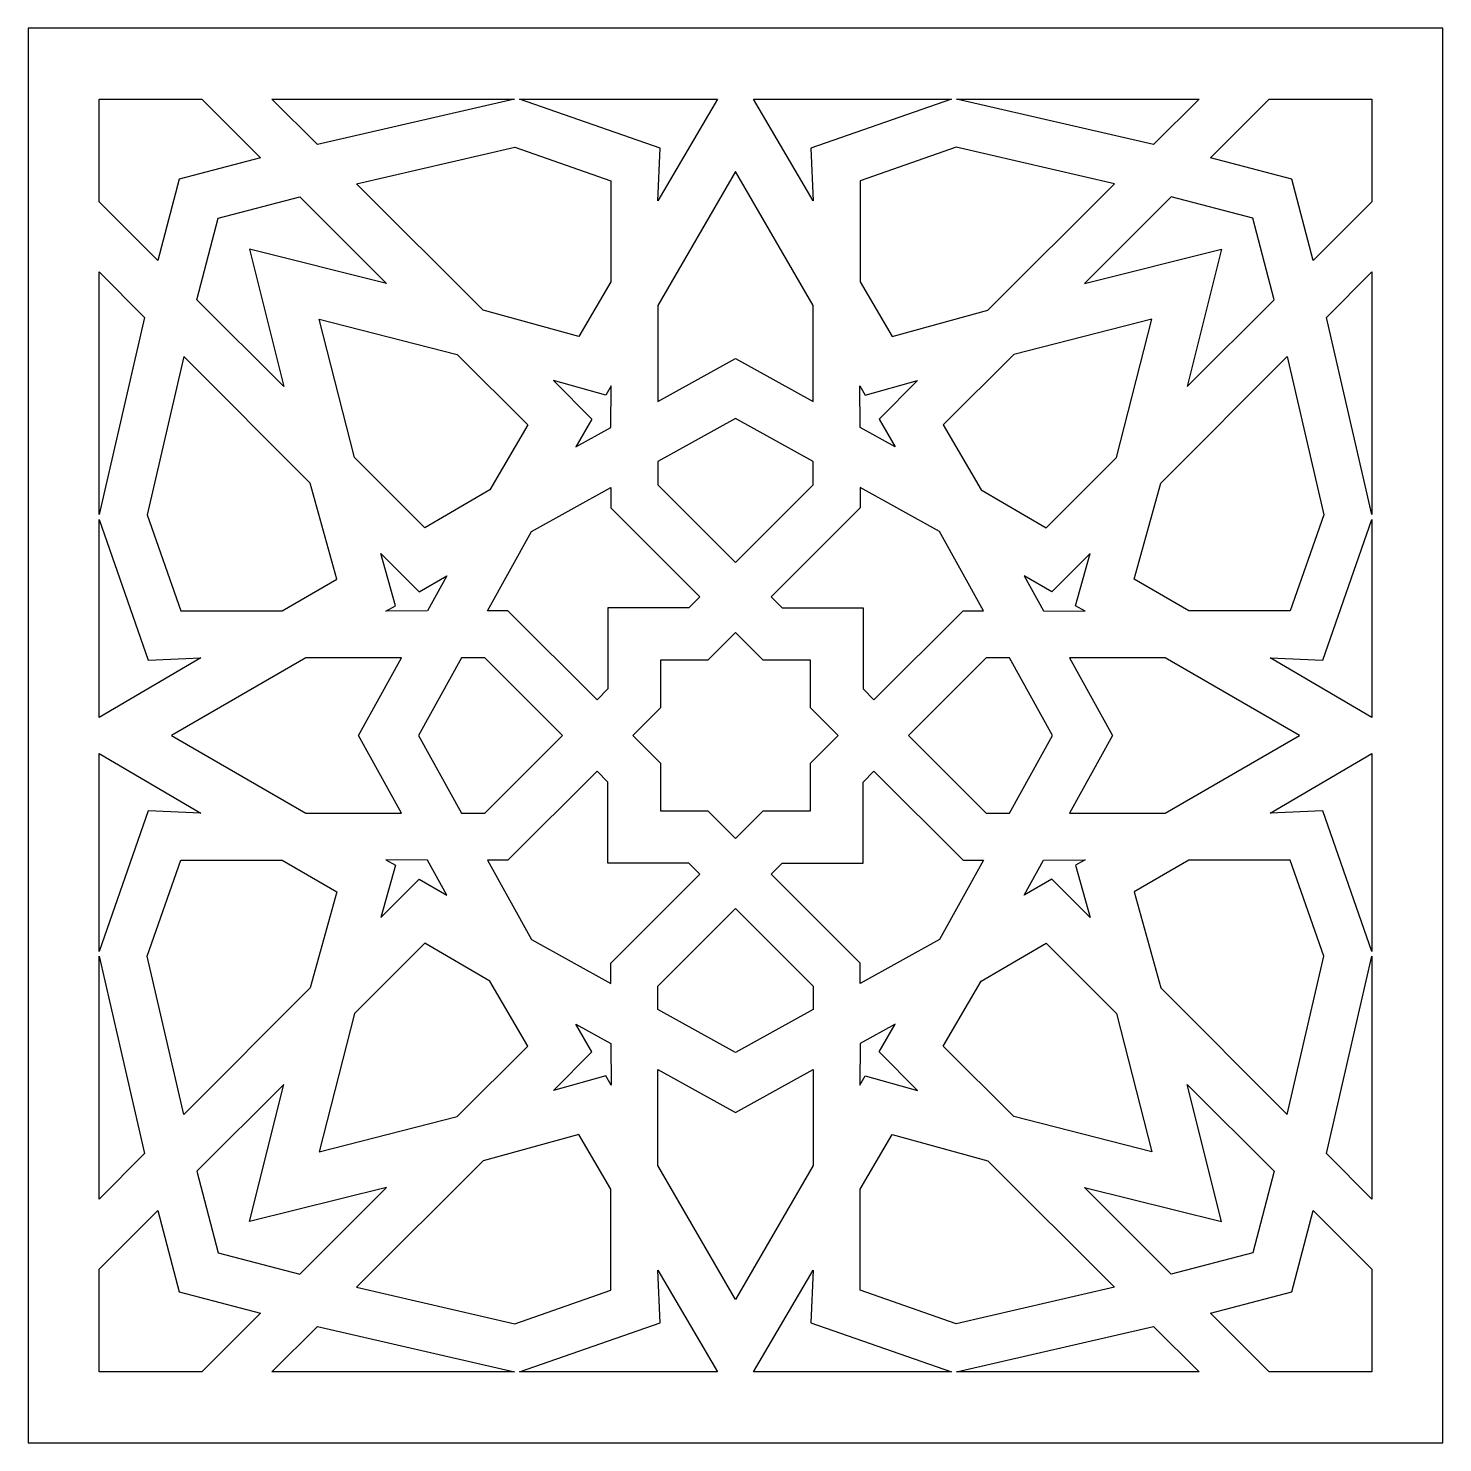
# Model space of a CAD drawing. Extents: x -24 to 26, y -118.9 to -68.9.
import ezdxf

# ---------------------------------------------------------------- set-up
doc = ezdxf.new("R2010")
doc.units = 0
doc.header["$MEASUREMENT"] = 0
doc.layers.add('LAYER_1', color=18, linetype='CONTINUOUS')

msp = doc.modelspace()

# ---------------------------------------------------------------- linework, layer by layer
at = {"layer": 'LAYER_1'}
for points in [[(-24.0193, -118.8715), (25.9807, -118.8715), (25.9807, -68.8715), (-24.0193, -68.8715)], [(-21.5193, -71.3713), (-17.8848, -71.3713), (-15.8091, -73.4466), (-18.689, -74.2015), (-19.4436, -77.0849), (-21.5193, -75.0097)], [(-15.4123, -71.3713), (-6.8271, -71.3713), (-13.8006, -72.9828)], [(-6.6525, -71.3713), (0.3437, -71.3713), (-1.7692, -74.9753), (-1.6865, -73.111)], [(1.6177, -71.3713), (8.6139, -71.3713), (3.6479, -73.111), (3.7306, -74.9753)], [(8.7885, -71.3713), (17.3737, -71.3713), (15.762, -72.9828)], [(19.8462, -71.3713), (23.4807, -71.3713), (23.4807, -75.0097), (21.405, -77.0849), (20.6504, -74.2015), (17.7705, -73.4466)], [(-12.4156, -74.3676), (-6.8159, -73.0743), (-3.4304, -74.2602), (-3.4304, -77.8389), (-4.5517, -79.7717), (-7.9444, -78.8379)], [(14.377, -74.3676), (8.7773, -73.0743), (5.3918, -74.2602), (5.3918, -77.8389), (6.5131, -79.7717), (9.9058, -78.8379)], [(0.9807, -80.5442), (3.7306, -82.0638), (3.7306, -78.6762), (0.9807, -73.9359), (-1.7692, -78.6762), (-1.7692, -82.0638)], [(-17.3103, -75.5784), (-14.424, -74.8314), (-11.3562, -77.8987), (-16.2031, -76.6851), (-14.9907, -81.5369), (-18.0586, -78.4696)], [(19.2717, -75.5784), (16.3854, -74.8314), (13.3176, -77.8987), (18.1645, -76.6851), (16.9521, -81.5369), (20.02, -78.4696)], [(-21.5193, -86.065), (-21.5193, -77.4816), (-19.9076, -79.0931)], [(23.4807, -77.4816), (23.4807, -86.065), (21.869, -79.0931)], [(-13.7345, -79.1533), (-8.8539, -80.4004), (-6.3618, -82.892), (-7.7036, -85.1856), (-9.9964, -86.5302), (-12.4884, -84.0386)], [(15.6959, -79.1533), (10.8153, -80.4004), (8.3232, -82.892), (9.665, -85.1856), (11.9578, -86.5302), (14.4498, -84.0386)], [(-18.5225, -80.4777), (-19.816, -86.0763), (-18.6298, -89.4612), (-15.0505, -89.4612), (-13.1173, -88.3401), (-14.0514, -84.948)], [(20.4839, -80.4777), (21.7774, -86.0763), (20.5912, -89.4612), (17.0119, -89.4612), (15.0787, -88.3401), (16.0128, -84.948)], [(-5.4542, -81.3274), (-4.0954, -82.6861), (-4.6616, -83.662), (-3.4304, -82.9817), (-3.4155, -81.5139), (-3.6073, -81.8447)], [(7.4156, -81.3274), (6.0568, -82.6861), (6.623, -83.662), (5.3918, -82.9817), (5.3769, -81.5139), (5.5687, -81.8447)], [(0.9807, -87.7561), (1.003, -87.7339), (3.7306, -85.0119), (3.7306, -84.1853), (0.9807, -82.6657), (-1.7692, -84.1853), (-1.7692, -85.0119), (0.9584, -87.7339)], [(-6.2291, -86.6605), (-3.4304, -85.1033), (-3.4304, -85.823), (-0.2804, -88.9723), (-0.6649, -89.3567), (-3.5334, -89.3567), (-3.5303, -89.3598), (-3.5303, -92.2261), (-3.9148, -92.6105), (-7.0649, -89.4612), (-7.7847, -89.4612)], [(8.1905, -86.6605), (5.3918, -85.1033), (5.3918, -85.823), (2.2418, -88.9723), (2.6263, -89.3567), (5.4948, -89.3567), (5.4917, -89.3598), (5.4917, -92.2261), (5.8762, -92.6105), (9.0263, -89.4612), (9.7461, -89.4612)], [(-21.5193, -93.2344), (-21.5193, -86.2396), (-19.7794, -91.2047), (-17.9146, -91.122)], [(23.4807, -86.2396), (23.4807, -93.2344), (19.876, -91.122), (21.7408, -91.2047)], [(-11.5612, -87.4377), (-10.2023, -88.7962), (-9.2262, -88.2301), (-9.9067, -89.4612), (-11.3747, -89.476), (-11.0439, -89.2842)], [(13.5226, -87.4377), (12.1637, -88.7962), (11.1876, -88.2301), (11.8681, -89.4612), (13.3361, -89.476), (13.0053, -89.2842)], [(4.6151, -93.8713), (3.6345, -92.8909), (3.6345, -91.2137), (1.9614, -91.2137), (0.9807, -90.2331), (0, -91.2137), (-1.6731, -91.2137), (-1.6731, -92.8909), (-2.6537, -93.8713), (-1.6731, -94.8517), (-1.6731, -96.5291), (0, -96.5291), (0.9807, -97.5095), (1.9614, -96.5291), (3.6345, -96.5291), (3.6345, -94.8517)], [(-12.3446, -93.8713), (-10.8248, -91.122), (-14.213, -91.122), (-18.9542, -93.8713), (-14.213, -96.6207), (-10.8248, -96.6207)], [(-5.1313, -93.8713), (-5.1536, -93.849), (-7.8761, -91.122), (-8.7028, -91.122), (-10.2227, -93.8713), (-8.7028, -96.6207), (-7.8761, -96.6207), (-5.1536, -93.8936)], [(12.1841, -93.8713), (10.6642, -91.122), (9.8375, -91.122), (7.115, -93.849), (7.0927, -93.8713), (7.115, -93.8936), (9.8375, -96.6207), (10.6642, -96.6207)], [(20.9156, -93.8713), (16.1744, -91.122), (12.7862, -91.122), (14.306, -93.8713), (12.7862, -96.6207), (16.1744, -96.6207)], [(-21.5193, -101.5032), (-21.5193, -94.5082), (-17.9146, -96.6207), (-19.7794, -96.5381)], [(23.4807, -94.5082), (23.4807, -101.5032), (21.7408, -96.5381), (19.876, -96.6207)], [(-6.2291, -101.0823), (-3.4304, -102.6395), (-3.4304, -101.9198), (-0.2804, -98.7704), (-0.6649, -98.3859), (-3.5334, -98.3859), (-3.5303, -98.3828), (-3.5303, -95.5167), (-3.9148, -95.1322), (-7.0649, -98.2816), (-7.7847, -98.2816)], [(8.1905, -101.0823), (5.3918, -102.6395), (5.3918, -101.9198), (2.2418, -98.7704), (2.6263, -98.3859), (5.4948, -98.3859), (5.4917, -98.3828), (5.4917, -95.5167), (5.8762, -95.1322), (9.0263, -98.2816), (9.7461, -98.2816)], [(-18.5225, -107.2649), (-19.816, -101.6665), (-18.6298, -98.2816), (-15.0505, -98.2816), (-13.1173, -99.4026), (-14.0514, -102.7947)], [(-11.5612, -100.3051), (-10.2023, -98.9464), (-9.2262, -99.5125), (-9.9067, -98.2816), (-11.3747, -98.2666), (-11.0439, -98.4584)], [(13.5226, -100.3051), (12.1637, -98.9464), (11.1876, -99.5125), (11.8681, -98.2816), (13.3361, -98.2666), (13.0053, -98.4584)], [(20.4839, -107.2649), (21.7774, -101.6665), (20.5912, -98.2816), (17.0119, -98.2816), (15.0787, -99.4026), (16.0128, -102.7947)], [(0.9807, -99.9866), (1.003, -100.0089), (3.7306, -102.7309), (3.7306, -103.5575), (0.9807, -105.0769), (-1.7692, -103.5575), (-1.7692, -102.7309), (0.9584, -100.0089)], [(-13.7345, -108.5893), (-8.8539, -107.3423), (-6.3618, -104.8507), (-7.7036, -102.5572), (-9.9964, -101.2124), (-12.4884, -103.7041)], [(15.6959, -108.5893), (10.8153, -107.3423), (8.3232, -104.8507), (9.665, -102.5572), (11.9578, -101.2124), (14.4498, -103.7041)], [(-21.5193, -110.261), (-21.5193, -101.6776), (-19.9076, -108.6497)], [(23.4807, -101.6776), (23.4807, -110.261), (21.869, -108.6497)], [(-5.4542, -106.4152), (-4.0954, -105.0567), (-4.6616, -104.0808), (-3.4304, -104.7611), (-3.4155, -106.2289), (-3.6073, -105.8981)], [(7.4156, -106.4152), (6.0568, -105.0567), (6.623, -104.0808), (5.3918, -104.7611), (5.3769, -106.2289), (5.5687, -105.8981)], [(0.9807, -107.1984), (3.7306, -105.679), (3.7306, -109.0665), (0.9807, -113.8067), (-1.7692, -109.0665), (-1.7692, -105.679)], [(-17.3103, -112.1643), (-14.424, -112.9114), (-11.3562, -109.8441), (-16.2031, -111.0575), (-14.9907, -106.2059), (-18.0586, -109.2732)], [(19.2717, -112.1643), (16.3854, -112.9114), (13.3176, -109.8441), (18.1645, -111.0575), (16.9521, -106.2059), (20.02, -109.2732)], [(-12.4156, -113.3752), (-6.8159, -114.6684), (-3.4304, -113.4825), (-3.4304, -109.9039), (-4.5517, -107.9711), (-7.9444, -108.9049)], [(14.377, -113.3752), (8.7773, -114.6684), (5.3918, -113.4825), (5.3918, -109.9039), (6.5131, -107.9711), (9.9058, -108.9049)], [(-17.8848, -116.3714), (-21.5193, -116.3714), (-21.5193, -112.7331), (-19.4436, -110.6578), (-18.689, -113.5411), (-15.8091, -114.296)], [(23.4807, -112.7331), (23.4807, -116.3714), (19.8462, -116.3714), (17.7705, -114.296), (20.6504, -113.5411), (21.405, -110.6578)], [(0.3437, -116.3714), (-6.6525, -116.3714), (-1.6865, -114.6317), (-1.7692, -112.7675)], [(8.6139, -116.3714), (1.6177, -116.3714), (3.7306, -112.7675), (3.6479, -114.6317)], [(-6.8271, -116.3714), (-15.4123, -116.3714), (-13.8006, -114.7599)], [(17.3737, -116.3714), (8.7885, -116.3714), (15.762, -114.7599)]]:
    msp.add_lwpolyline(points, close=True, dxfattribs=at)

doc.saveas('drawing.dxf')
